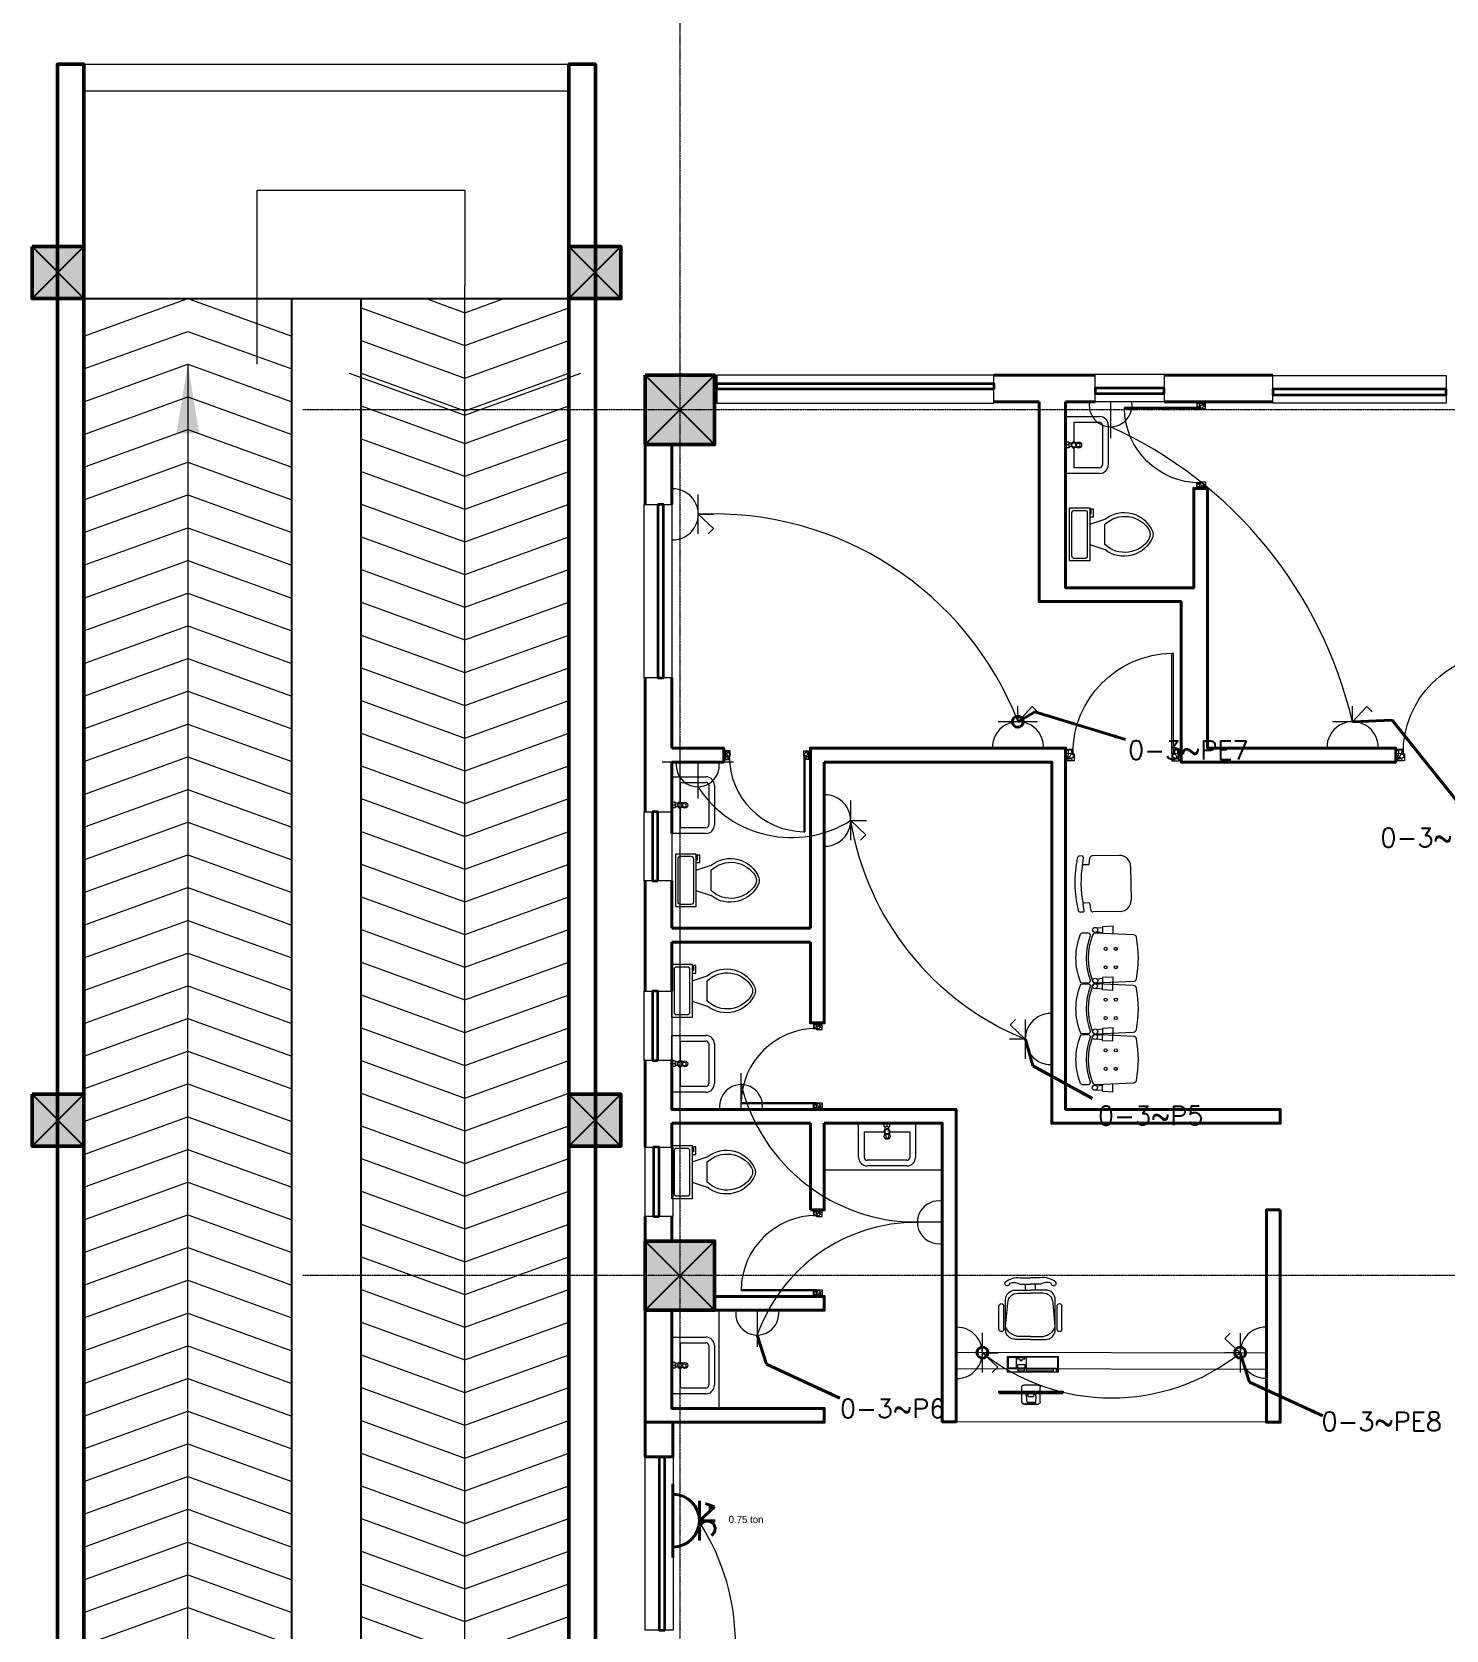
# Model space of a CAD drawing. Header units: millimetres. Extents: x 2399484 to 3337895, y 3598750 to 3969149.
# Drawn here: x 2434415 to 2446661, y 3833148 to 3846992 of the extents above; entities that cross this region are included whole.
import ezdxf

# ---------------------------------------------------------------- set-up
doc = ezdxf.new("R2010")
doc.units = ezdxf.units.MM
doc.header["$MEASUREMENT"] = 0
doc.linetypes.add('CENTER', pattern=[2, 1.25, -0.25, 0.25, -0.25])
for name, color, linetype, lineweight in [('0newfurnture', 30, 'Continuous', 15), ('5 A power', 220, 'Continuous', 9), ('centreline', 52, 'CENTER', 5), ('Column-0.5', 14, 'Continuous', 50), ('Dimension- 0.15', 114, 'Continuous', 15), ('door', 41, 'Continuous', 5), ('Door Opening-0.09', 253, 'Continuous', 9), ('Furniture Hospital-0.09', 44, 'Continuous', 9), ('Hatch', 9, 'Continuous', 9), ('hatch-1', 53, 'Continuous', 15), ('Power Sockets City supply', 141, 'Continuous', 13), ('Sill Level', 140, 'Continuous', 20), ('stairs', 6, 'Continuous', 25), ('WALL 0.2', 7, 'Continuous', 20), ('wall 0.4', 7, 'Continuous', 40), ('Wall-0.5', 7, 'Continuous', 50), ('Windows Plan', 152, 'Continuous', 35)]:
    doc.layers.add(name, color=color, linetype=linetype, lineweight=lineweight)
doc.layers.add('power socket Generator', color=210, linetype='CENTER')
doc.layers.add('Wires', color=1, linetype='Continuous')
doc.styles.add('arial.', font='arial.ttf')
doc.styles.add('romans', font='romans.shx')
doc.styles.get("Standard").update_dxf_attribs({"font": 'arial.ttf'})
doc.dimstyles.get("Standard").update_dxf_attribs({"dimtxt": 500, "dimasz": 100, "dimexe": 100, "dimexo": 200, "dimgap": 0.09, "dimtad": 0, "dimtoh": 1, "dimdec": 0, "dimzin": 0, "dimdsep": 46, "dimtxsty": 'Standard', "dimblk": 'DOT', "dimcen": 0, "dimclrd": 256, "dimclre": 256, "dimclrt": 256, "dimadec": 0, "dimazin": 0, "dimtfac": 1, "dimtdec": 0, "dimtofl": 0, "dimtmove": 0, "dimatfit": 3, "dimfxl": 1, "dimtolj": 1, "dimtzin": 0, "dimlwd": -1, "dimlwe": -1, "dimarcsym": 1})

# ---------------------------------------------------------------- blocks, each defined once
blk = doc.blocks.new("door 3'3")
at = {"layer": 'door'}
for p, q in [((82769.36, -31237.4), (82769.36, -31203.37)), ((82769.84, -31203.37), (82769.36, -31203.37)), ((82769.84, -31237.4), (82769.84, -31203.37))]:
    blk.add_line(p, q, dxfattribs=at)
at = {"layer": 'door', "ltscale": 80}
for points in [[(82769.84, -31239.84), (82767.36, -31239.84), (82767.36, -31239.37), (82766.88, -31239.37), (82766.88, -31236.38), (82767.36, -31236.38), (82767.36, -31235.91), (82769.36, -31235.91), (82769.36, -31237.4), (82769.84, -31237.4)], [(82802.93, -31239.84), (82805.41, -31239.84), (82805.41, -31239.37), (82805.88, -31239.37), (82805.88, -31236.38), (82805.41, -31236.38), (82805.41, -31235.91), (82803.4, -31235.91), (82803.4, -31237.4), (82802.93, -31237.4)]]:
    blk.add_lwpolyline(points, close=True, dxfattribs=at)
blk.add_arc((82769.36, -31237.4), 34.04, 0, 89.2047, dxfattribs=at)
at = {"layer": 'Hatch'}
for centre, radius, start, end in [((82767.7, -31239.85), 2.68, 36.7582, 107.5329), ((82768.07, -31239.12), 3.04, 64.8198, 103.5348), ((82757.2, -31236.2), 10.64, 342.6842, 1.6014), ((82764.36, -31235.92), 4.57, 311.0325, 0.2101), ((82805.07, -31239.85), 2.68, 72.4671, 143.2418), ((82804.7, -31239.12), 3.04, 76.4652, 115.1802), ((82808.41, -31235.92), 4.57, 179.7899, 228.9675), ((82815.57, -31236.2), 10.64, 178.3986, 197.3158), ((82767.27, -31240.34), 1.96, 14.7681, 101.3525), ((82767.3, -31236.13), 3.25, 271.0473, 321.5319), ((82805.47, -31236.13), 3.25, 218.4681, 268.9527), ((82805.49, -31240.34), 1.96, 78.6475, 165.2319)]:
    blk.add_arc(centre, radius, start, end, dxfattribs=at)
blk = doc.blocks.new('Toilet - top')
at = {"layer": 'Furniture Hospital-0.09'}
for p, q in [((9.5, -6), (9.5, -2)), ((-10, -8.5), (-8, -8.5)), ((-10, -9.5), (-10, -8.5)), ((-7, -9.5), (-10, -9.5)), ((-8, -8.5), (-8, -8)), ((-7, -8), (-7, -9.5)), ((-4, -8), (-6, -14)), ((4, -8), (6, -14)), ((4, -14), (-4, -14))]:
    blk.add_line(p, q, dxfattribs=at)
blk.add_lwpolyline([(10.5, -8), (10.5, 0), (-10.5, 0), (-10.5, -8)], close=True, dxfattribs=at)
for points in [[(-9.5, -2), (-9.5, -6)], [(8.5, -1), (-8.5, -1)], [(-8.5, -7), (8.5, -7)]]:
    blk.add_lwpolyline(points, dxfattribs=at)
for centre, radius, start, end in [((-8.62, -1.88), 0.884, 81.8699, 188.1301), ((-8.62, -6.12), 0.884, 171.8699, 278.1301), ((8.62, -1.88), 0.884, 351.8699, 98.1301), ((8.62, -6.12), 0.884, 261.8699, 8.1301), ((3.52, -21.58), 12.17, 141.46911, 247.97143), ((4.2, -21.82), 11.33, 136.36773, 238.94682), ((-3.52, -21.58), 12.17, 292.02843, 38.53071), ((-4.2, -21.82), 11.33, 301.05301, 43.63209), ((0, -27.88), 4, 245.73182, 294.26817), ((0, -29), 4, 254.86053, 285.13947)]:
    blk.add_arc(centre, radius, start, end, dxfattribs=at)
blk = doc.blocks.new('TAP')
at = {"layer": 'Furniture Hospital-0.09', "linetype": 'Continuous'}
for p, q in [((0, 38), (0, -38)), ((5, 38), (0, 38)), ((5, 38), (5, -38)), ((30, 25), (5, 25)), ((30, 0), (5, 0)), ((30, 25), (30, -25)), ((56, 16), (30, 16)), ((51, 7), (48, 8)), ((59, 19), (57, 22)), ((73, 24), (73, 27)), ((88, 20), (89, 22)), ((97, 15), (125, 12)), ((97, 8), (100, 9)), ((5, -38), (0, -38)), ((30, -25), (5, -25)), ((56, -16), (30, -16)), ((51, -8), (48, -9)), ((60, -20), (58, -22)), ((74, -24), (74, -27)), ((88, -19), (90, -22)), ((97, -7), (100, -8)), ((97, -15), (125, -12))]:
    blk.add_line(p, q, dxfattribs=at)
for radius in [21.2, 19.7]:
    blk.add_circle((74, 0), radius, dxfattribs=at)
for centre, radius, start, end in [((74, 0), 27.2, 163.0512, 199.0512), ((74, 0), 24.2, 127.0512, 163.0512), ((74, 0), 27.2, 91.0512, 127.0512), ((74, 0), 24.2, 55.0512, 91.0512), ((74, 0), 27.2, 19.0512, 55.0512), ((74, 0), 24.2, 343.0512, 19.0512), ((95, 0), 32.6, 337.45, 22.55), ((74, 0), 24.2, 199.0512, 235.0512), ((74, 0), 27.2, 235.0512, 271.0512), ((74, 0), 24.2, 271.0512, 307.0512), ((74, 0), 27.2, 307.0512, 343.0512)]:
    blk.add_arc(centre, radius, start, end, dxfattribs=at)
blk = doc.blocks.new('A$C2C054FB4')
at = {"layer": 'Furniture Hospital-0.09'}
for p, q in [((-375, -169), (-375, 181)), ((-325, -169), (-325, 181)), ((-300, 256), (0, 256)), ((-300, 206), (-75, 206)), ((-75, 206), (-75, 30)), ((0, 256), (0, -244)), ((-75, -18), (-75, -194)), ((-75, -194), (-300, -194)), ((0, -244), (-300, -244))]:
    blk.add_line(p, q, dxfattribs=at)
at = {"layer": 'Furniture Hospital-0.09', "ltscale": 30}
blk.add_circle((-115, 6), 26, dxfattribs=at)
at = {"layer": 'Furniture Hospital-0.09'}
for centre, radius, start, end in [((-300, 181), 75, 90, 180), ((-300, 181), 25, 90, 180), ((-300, -169), 75, 180, 270), ((-300, -169), 25, 180, 270)]:
    blk.add_arc(centre, radius, start, end, dxfattribs=at)
at = {"layer": 'Furniture Hospital-0.09', "rotation": 180}
blk.add_blockref('TAP', (0, 6), dxfattribs=at)
blk = doc.blocks.new('_Dot')
at = {"color": 0, "linetype": 'ByBlock', "lineweight": -2}
blk.add_line((-0.5, 0), (-1, 0), dxfattribs=at)
at = {"color": 0, "linetype": 'ByBlock', "lineweight": -3, "const_width": 0.5}
blk.add_lwpolyline([(-0.25, 0, 1), (0.25, 0, 1)], format="xyb", close=True, dxfattribs=at)
blk = doc.blocks.new('2ft column')
at = {"layer": 'Hatch', "ltscale": 5}
h = blk.add_hatch(color=256, dxfattribs=at)
h.dxf.hatch_style = 1
h.paths.add_polyline_path([(2207385, 4176559), (2207985, 4176559), (2207985, 4175959), (2207385, 4175959)])
at = {"layer": 'Column-0.5', "ltscale": 5}
blk.add_lwpolyline([(2207385, 4176559), (2207985, 4176559), (2207985, 4175959), (2207385, 4175959)], close=True, dxfattribs=at)
at = {"layer": 'Defpoints', "ltscale": 5}
for points in [[(2207985, 4176559), (2207385, 4175959)], [(2207985, 4175959), (2207385, 4176559)]]:
    blk.add_lwpolyline(points, dxfattribs=at)
blk = doc.blocks.new('main grid')
at = {"layer": 'centreline', "ltscale": 5}
for p, q in [((2518911, 4018930), (2518911, 3987284)), ((2559988, 4011172), (2515645, 4011172)), ((2559988, 4003672), (2515645, 4003672))]:
    blk.add_line(p, q, dxfattribs=at)
at = {"layer": 'Hatch'}
for p in [(311226, -165087), (311226, -172587)]:
    blk.add_blockref('2ft column', p, dxfattribs=at)
blk = doc.blocks.new('BANCAS')
at = {"layer": 'Furniture Hospital-0.09'}
for p, q in [((-0.236, -0.247), (-0.314, -0.247)), ((-0.309, -0.347), (-0.314, -0.247)), ((0.314, -0.25), (0.236, -0.25)), ((0.309, -0.35), (0.314, -0.25)), ((-0.241, -0.347), (-0.309, -0.347)), ((-0.294, -0.405), (-0.3, -0.347)), ((-0.256, -0.405), (-0.25, -0.347)), ((0.309, -0.35), (0.241, -0.35)), ((0.256, -0.409), (0.25, -0.35)), ((0.294, -0.409), (0.3, -0.35))]:
    blk.add_line(p, q, dxfattribs=at)
blk.add_lwpolyline([(0.227, -0.048, 0.346546), (0.203, -0.019, 0.095695), (-0.203, -0.019, 0.346546), (-0.227, -0.048), (-0.244, -0.417, 0.318973), (-0.225, -0.447, 0.193005), (0.225, -0.447, 0.318973), (0.244, -0.417)], format="xyb", close=True, dxfattribs=at)
blk.add_lwpolyline([(-0.245, -0.522), (-0.245, -0.489, -0.522832), (-0.218, -0.471, 0.18), (0.218, -0.471, -0.522832), (0.245, -0.489), (0.245, -0.547, -0.306573), (0.232, -0.565, -0.192782), (-0.232, -0.565, -0.306573), (-0.245, -0.547), (-0.245, -0.504)], format="xyb", dxfattribs=at)
for centre, radius in [((-0.09, -0.22), 0.015), ((-0.09, -0.32), 0.015), ((0.09, -0.22), 0.015), ((0.09, -0.32), 0.015), ((-0.275, -0.422), 0.025), ((0.275, -0.425), 0.025)]:
    blk.add_circle(centre, radius, dxfattribs=at)
blk = doc.blocks.new('A$C72AE6952')
at = {"ltscale": 20, "xscale": 800, "yscale": 800, "zscale": 800, "row_count": 1, "column_count": 3, "row_spacing": 0, "column_spacing": 440.0000000000001}
blk.add_blockref('BANCAS', (-440, 0), dxfattribs=at)
blk = doc.blocks.new('BCHAIR')
at = {"layer": 'Furniture Hospital-0.09'}
for p, q in [((-0.15, 0), (0.15, 0)), ((-0.25, -0.1), (-0.25, -0.342)), ((0.25, -0.1), (0.25, -0.342)), ((-0.239, -0.421), (-0.181, -0.429)), ((-0.179, -0.369), (-0.232, -0.362)), ((-0.17, -0.379), (-0.17, -0.419)), ((0.17, -0.379), (0.17, -0.419)), ((0.179, -0.369), (0.232, -0.362)), ((0.239, -0.421), (0.181, -0.429)), ((-0.25, -0.431), (-0.25, -0.454)), ((0.25, -0.431), (0.25, -0.454))]:
    blk.add_line(p, q, dxfattribs=at)
for centre, radius, start, end in [((-0.15, -0.1), 0.1, 90, 180), ((0.15, -0.1), 0.1, 360, 90), ((-0.23, -0.342), 0.02, 180, 262.875), ((-0.24, -0.431), 0.01, 82.875, 180), ((-0.18, -0.419), 0.01, 262.875, 0), ((-0.18, -0.379), 0.01, 0, 82.875), ((0.18, -0.379), 0.01, 97.125, 180), ((0.18, -0.419), 0.01, 180, 277.125), ((0.23, -0.342), 0.02, 277.125, 360), ((0.24, -0.431), 0.01, 0, 97.125), ((-0.23, -0.454), 0.02, 180, 257.4986), ((0, 0.583), 1.083, 257.4986, 282.5014), ((0, 0.594), 1.039, 259.9886, 280.0345), ((0.23, -0.454), 0.02, 282.5014, 0)]:
    blk.add_arc(centre, radius, start, end, dxfattribs=at)
blk = doc.blocks.new('desk')
at = {"layer": 'Furniture Hospital-0.09', "lineweight": 0}
for p, q in [((82779.05, -33204.54), (82778.82, -33204.74)), ((82778.82, -33226.13), (82778.82, -33204.74)), ((82778.08, -33213.81), (82775.81, -33213.97)), ((82775.81, -33214.25), (82775.92, -33214.25)), ((82775.81, -33214.27), (82775.9, -33214.27)), ((82775.92, -33212.3), (82778.82, -33212.3)), ((82777.66, -33214.44), (82778.55, -33214.44)), ((82777.66, -33214.46), (82777.66, -33214.44)), ((82777.66, -33214.46), (82778.82, -33214.46)), ((82777.78, -33216.4), (82777.78, -33214.46)), ((82779.63, -33212.3), (82781.02, -33212.3)), ((82775.81, -33216.59), (82775.9, -33216.59)), ((82775.81, -33216.61), (82775.92, -33216.61)), ((82778.08, -33217.05), (82775.81, -33216.89)), ((82775.92, -33218.56), (82778.82, -33218.56)), ((82777.66, -33216.4), (82778.82, -33216.4)), ((82777.66, -33216.43), (82777.66, -33216.4)), ((82777.66, -33216.43), (82778.55, -33216.43)), ((82779.63, -33218.56), (82781.02, -33218.56)), ((82778.82, -33226.13), (82779.05, -33226.32))]:
    blk.add_line(p, q, dxfattribs=at)
at = {"layer": 'Furniture Hospital-0.09', "lineweight": 0, "ltscale": 100}
for p, q in [((82786.19, -33223.54), (82786.19, -33206.09)), ((82786.19, -33206.09), (82791.32, -33206.09)), ((82786.51, -33207.8), (82787.14, -33207.8)), ((82786.51, -33217.09), (82786.51, -33207.8)), ((82786.57, -33206.96), (82786.57, -33206.39)), ((82786.57, -33206.39), (82787.14, -33206.39)), ((82787.14, -33206.96), (82786.57, -33206.96)), ((82787.14, -33206.39), (82787.14, -33206.96)), ((82787.14, -33207.8), (82787.14, -33217.09)), ((82787.44, -33217.12), (82787.44, -33206.33)), ((82787.44, -33206.33), (82791.11, -33206.33)), ((82791.11, -33206.33), (82791.11, -33217.12)), ((82791.32, -33206.09), (82791.32, -33223.54)), ((82787.14, -33217.09), (82786.51, -33217.09)), ((82786.54, -33219.95), (82786.54, -33217.6)), ((82786.54, -33217.6), (82787.14, -33217.6)), ((82787.14, -33219.95), (82786.54, -33219.95)), ((82787.14, -33217.6), (82787.14, -33219.95)), ((82791.11, -33217.12), (82787.44, -33217.12)), ((82787.5, -33220.04), (82787.5, -33217.45)), ((82787.5, -33217.45), (82788.59, -33217.45)), ((82788.59, -33217.45), (82788.59, -33220.04)), ((82790.03, -33219.2), (82790.03, -33218.45)), ((82790.03, -33218.45), (82790.54, -33218.45)), ((82790.54, -33219.2), (82790.03, -33219.2)), ((82790.54, -33217.57), (82790.99, -33217.57)), ((82790.54, -33218.45), (82790.54, -33217.57)), ((82790.54, -33220.07), (82790.54, -33219.2)), ((82790.99, -33217.57), (82790.99, -33220.07)), ((82791.32, -33223.54), (82786.19, -33223.54)), ((82788.59, -33220.04), (82787.5, -33220.04)), ((82787.5, -33223.2), (82787.5, -33220.34)), ((82787.5, -33220.34), (82791.08, -33220.34)), ((82791.08, -33223.2), (82787.5, -33223.2)), ((82790.99, -33220.07), (82790.54, -33220.07)), ((82791.08, -33220.34), (82791.08, -33223.2))]:
    blk.add_line(p, q, dxfattribs=at)
at = {"layer": 'Furniture Hospital-0.09', "ltscale": 6}
for p, q in [((82800.5, -33204.96), (82808.49, -33204.96)), ((82800.5, -33206.58), (82808.49, -33206.58)), ((82813.91, -33213.95), (82815.89, -33213.95)), ((82813.91, -33217.32), (82815.89, -33217.32)), ((82800.5, -33224.69), (82808.49, -33224.69)), ((82800.5, -33226.31), (82808.49, -33226.31))]:
    blk.add_line(p, q, dxfattribs=at)
at = {"layer": 'Furniture Hospital-0.09', "lineweight": 0}
for points in [[(82779.63, -33226.32), (82779.63, -33204.54), (82779.05, -33204.54), (82779.05, -33226.32), (82779.63, -33226.32)], [(82775.23, -33217.86), (82775.23, -33213)], [(82775.81, -33216.89), (82775.81, -33213.97)], [(82775.9, -33216.59), (82775.9, -33214.27)], [(82775.92, -33216.61), (82775.92, -33214.25)], [(82781.72, -33217.86), (82781.72, -33213)]]:
    blk.add_lwpolyline(points, dxfattribs=at)
at = {"layer": 'Furniture Hospital-0.09', "ltscale": 6}
for points in [[(82797.14, -33215.63), (82797.14, -33210.58, -0.414214), (82800.51, -33207.21), (82810.61, -33207.21, -0.418376), (82813.91, -33210.58), (82813.91, -33215.63)], [(82798.2, -33215.63), (82798.2, -33211.34, -0.28028), (82801.57, -33207.21), (82809.51, -33207.97, -0.418376), (82812.81, -33211.34), (82812.81, -33215.63)], [(82816.29, -33208.59, -0.214578), (82815.89, -33212.17), (82815.89, -33215.63)], [(82816.6, -33207.07, -0.207066), (82818.07, -33212.19), (82818.07, -33215.63)], [(82797.14, -33215.63), (82797.14, -33220.69, 0.414214), (82800.51, -33224.06), (82810.61, -33224.06, 0.418376), (82813.91, -33220.69), (82813.91, -33215.63)], [(82798.2, -33215.63), (82798.2, -33219.93, 0.28028), (82801.57, -33224.06), (82809.51, -33223.3, 0.418376), (82812.81, -33219.93), (82812.81, -33215.63)], [(82816.29, -33222.68, 0.214578), (82815.89, -33219.1), (82815.89, -33215.63)], [(82816.6, -33224.2, 0.207066), (82818.07, -33219.08), (82818.07, -33215.63)]]:
    blk.add_lwpolyline(points, format="xyb", dxfattribs=at)
at = {"layer": 'Furniture Hospital-0.09', "lineweight": 0}
for points in [[(82778.08, -33213.81, -0.263666), (82778.48, -33213.95), (82778.55, -33214.07), (82778.55, -33214.44)], [(82778.08, -33217.05, 0.263666), (82778.48, -33216.91), (82778.55, -33216.79), (82778.55, -33216.43)]]:
    blk.add_lwpolyline(points, format="xyb", dxfattribs=at)
for centre, radius in [((82775.38, -33213.84), 0.0699), ((82775.38, -33214.41), 0.0699), ((82779.34, -33213.98), 0.0463), ((82775.38, -33214.99), 0.0699), ((82775.38, -33215.57), 0.0699), ((82775.38, -33216.15), 0.0699), ((82775.38, -33216.73), 0.0699), ((82775.38, -33217.31), 0.0699), ((82775.38, -33217.89), 0.0699), ((82779.34, -33216.88), 0.0463)]:
    blk.add_circle(centre, radius, dxfattribs=at)
at = {"layer": 'Furniture Hospital-0.09', "ltscale": 6}
for centre, radius, start, end in [((82800.65, -33205.77), 0.824, 100.5781, 259.642), ((82808.49, -33205.77), 0.812, 270, 90), ((82816.19, -33207.78), 0.823, 59.8228, 277.5348), ((82800.65, -33225.5), 0.824, 100.358, 259.4219), ((82808.49, -33225.5), 0.812, 270, 90), ((82816.19, -33223.49), 0.823, 82.4652, 300.1772)]:
    blk.add_arc(centre, radius, start, end, dxfattribs=at)
at = {"layer": 'Furniture Hospital-0.09', "lineweight": 0}
for centre, start, end in [((82775.92, -33213), 90, 180), ((82781.02, -33213), 0, 90), ((82775.92, -33217.86), 180, 270), ((82781.02, -33217.86), 270, 0)]:
    blk.add_arc(centre, 0.695, start, end, dxfattribs=at)
blk = doc.blocks.new('v2')
at = {"layer": 'Sill Level'}
blk.add_lwpolyline([(2448277, 3818910), (2448877, 3818910), (2448877, 3818670), (2448277, 3818670)], close=True, dxfattribs=at)
at = {"layer": 'Windows Plan'}
blk.add_lwpolyline([(2448877, 3818790), (2448277, 3818790), (2448277, 3818743), (2448877, 3818743)], close=True, dxfattribs=at)
blk = doc.blocks.new('w1')
at = {"layer": 'Sill Level'}
blk.add_lwpolyline([(2460641, 3827503), (2460641, 3825103), (2460401, 3825103), (2460401, 3827503)], close=True, dxfattribs=at)
at = {"layer": 'Windows Plan'}
blk.add_lwpolyline([(2460521, 3825103), (2460521, 3827503), (2460473, 3827503), (2460473, 3825103)], close=True, dxfattribs=at)
blk = doc.blocks.new('w2')
at = {"layer": 'Sill Level'}
blk.add_lwpolyline([(2444138, 3818930), (2445638, 3818930), (2445638, 3818690), (2444138, 3818690)], close=True, dxfattribs=at)
at = {"layer": 'Windows Plan'}
blk.add_lwpolyline([(2445638, 3818810), (2444138, 3818810), (2444138, 3818762), (2445638, 3818762)], close=True, dxfattribs=at)
blk = doc.blocks.new('15A N soc')
at = {"layer": 'Power Sockets City supply', "color": 244, "lineweight": 13, "true_color": 0x991b1e}
for p, q in [((52222.5612, 99516.2064), (52222.5611, 99516.2603)), ((52222.5612, 99516.2064), (52222.6099, 99516.2585)), ((52222.6099, 99516.2585), (52222.6282, 99516.2401)), ((52222.6282, 99516.2064), (52222.4926, 99516.2064)), ((52222.4338, 99516.1156), (52222.6863, 99516.1156))]:
    blk.add_line(p, q, dxfattribs=at)
blk.add_arc((52222.5612, 99516.1182), 0.0881, 358.32, 181.68, dxfattribs=at)
blk = doc.blocks.new('5A soc')
at = {"layer": '5 A power', "lineweight": 18}
for p, q in [((895571.9, -137969.1), (895571.9, -137872.1)), ((895476.6, -137969.1), (895667.1, -137969.1))]:
    blk.add_line(p, q, dxfattribs=at)
blk.add_arc((895571.9, -137960.1), 57.1, 350.9122, 189.0878, dxfattribs=at)
blk = doc.blocks.new('AC Power Socket')
at = {"layer": 'wall 0.4', "color": 114, "ltscale": 5, "true_color": 0x139b48}
for p, q in [((2405368, 3836252), (2405340, 3836174)), ((2405491, 3836120), (2405368, 3836252)), ((2405491, 3836256), (2405491, 3836120)), ((2405318, 3836120), (2405660, 3836120)), ((2405354, 3836213), (2405405, 3836212)), ((2405170, 3835891), (2405807, 3835891))]:
    blk.add_line(p, q, dxfattribs=at)
for centre, radius, start, end in [((2405559, 3836188), 67.6, 32.4797, 294.3307), ((2405488, 3835891), 229, 0, 180)]:
    blk.add_arc(centre, radius, start, end, dxfattribs=at)
blk = doc.blocks.new('RAMP23')
at = {"layer": 'Dimension- 0.15', "ltscale": 5}
blk.add_lwpolyline([(2418984, 4012016), (2418984, 4013523), (2420784, 4013523), (2420784, 4012700)], dxfattribs=at)
at = {"layer": 'hatch-1', "color": 4, "lineweight": 0, "ltscale": 5}
for points in [[(2417484, 4012256), (2418384, 4012583), (2419284, 4012256)], [(2419884, 4012503), (2420784, 4012177), (2421684, 4012503)], [(2420447, 4012583), (2420784, 4012460), (2421122, 4012583)], [(2417484, 4011973), (2418384, 4012299), (2419284, 4011973)], [(2419884, 4012220), (2420784, 4011893), (2421684, 4012220)], [(2417484, 4011689), (2418384, 4012016), (2419284, 4011689)], [(2419782, 4011938), (2420784, 4011574), (2421787, 4011938)], [(2419884, 4011936), (2420784, 4011610), (2421684, 4011936)], [(2417484, 4011406), (2418384, 4011732), (2419284, 4011406)], [(2419884, 4011653), (2420784, 4011326), (2421684, 4011653)], [(2417484, 4011122), (2418384, 4011449), (2419284, 4011122)], [(2419884, 4011369), (2420784, 4011043), (2421684, 4011369)], [(2417484, 4010839), (2418384, 4011165), (2419284, 4010839)], [(2419884, 4011086), (2420784, 4010759), (2421684, 4011086)], [(2417484, 4010555), (2418384, 4010882), (2419284, 4010555)], [(2419884, 4010802), (2420784, 4010476), (2421684, 4010802)], [(2417484, 4010272), (2418384, 4010598), (2419284, 4010272)], [(2419884, 4010519), (2420784, 4010192), (2421684, 4010519)], [(2417484, 4009988), (2418384, 4010315), (2419284, 4009988)], [(2419884, 4010235), (2420784, 4009909), (2421684, 4010235)], [(2417484, 4009705), (2418384, 4010031), (2419284, 4009705)], [(2419884, 4009952), (2420784, 4009625), (2421684, 4009952)], [(2417484, 4009421), (2418384, 4009748), (2419284, 4009421)], [(2419884, 4009668), (2420784, 4009342), (2421684, 4009668)], [(2417484, 4009138), (2418384, 4009464), (2419284, 4009138)], [(2419884, 4009385), (2420784, 4009058), (2421684, 4009385)], [(2417484, 4008854), (2418384, 4009181), (2419284, 4008854)], [(2419884, 4009101), (2420784, 4008775), (2421684, 4009101)], [(2417484, 4008571), (2418384, 4008897), (2419284, 4008571)], [(2419884, 4008818), (2420784, 4008491), (2421684, 4008818)], [(2417484, 4008287), (2418384, 4008614), (2419284, 4008287)], [(2419884, 4008534), (2420784, 4008208), (2421684, 4008534)], [(2417484, 4008004), (2418384, 4008330), (2419284, 4008004)], [(2419884, 4008251), (2420784, 4007924), (2421684, 4008251)], [(2417484, 4007721), (2418384, 4008047), (2419284, 4007721)], [(2419884, 4007967), (2420784, 4007641), (2421684, 4007967)], [(2417484, 4007437), (2418384, 4007763), (2419284, 4007437)], [(2419884, 4007684), (2420784, 4007357), (2421684, 4007684)], [(2417484, 4007154), (2418384, 4007480), (2419284, 4007154)], [(2419884, 4007400), (2420784, 4007074), (2421684, 4007400)], [(2417484, 4006870), (2418384, 4007196), (2419284, 4006870)], [(2419884, 4007117), (2420784, 4006791), (2421684, 4007117)], [(2417484, 4006587), (2418384, 4006913), (2419284, 4006587)], [(2419884, 4006833), (2420784, 4006507), (2421684, 4006833)], [(2417484, 4006303), (2418384, 4006629), (2419284, 4006303)], [(2419884, 4006550), (2420784, 4006224), (2421684, 4006550)], [(2417484, 4006020), (2418384, 4006346), (2419284, 4006020)], [(2419884, 4006266), (2420784, 4005940), (2421684, 4006266)], [(2417484, 4005736), (2418384, 4006062), (2419284, 4005736)], [(2419884, 4005983), (2420784, 4005657), (2421684, 4005983)], [(2417484, 4005453), (2418384, 4005779), (2419284, 4005453)], [(2419884, 4005699), (2420784, 4005373), (2421684, 4005699)], [(2417484, 4005169), (2418384, 4005495), (2419284, 4005169)], [(2419884, 4005416), (2420784, 4005090), (2421684, 4005416)], [(2417484, 4004886), (2418384, 4005212), (2419284, 4004886)], [(2419884, 4005132), (2420784, 4004806), (2421684, 4005132)], [(2417484, 4004602), (2418384, 4004928), (2419284, 4004602)], [(2419884, 4004849), (2420784, 4004523), (2421684, 4004849)], [(2417484, 4004319), (2418384, 4004645), (2419284, 4004319)], [(2419884, 4004565), (2420784, 4004239), (2421684, 4004565)], [(2417484, 4004035), (2418384, 4004361), (2419284, 4004035)], [(2419884, 4004282), (2420784, 4003956), (2421684, 4004282)], [(2417484, 4003752), (2418384, 4004078), (2419284, 4003752)], [(2417484, 4003752), (2418384, 4004078), (2419284, 4003752)], [(2419884, 4003998), (2420784, 4003672), (2421684, 4003998)], [(2417484, 4003468), (2418384, 4003794), (2419284, 4003468)], [(2419884, 4003715), (2420784, 4003389), (2421684, 4003715)], [(2417484, 4003185), (2418384, 4003511), (2419284, 4003185)], [(2419884, 4003431), (2420784, 4003105), (2421684, 4003431)], [(2417484, 4002901), (2418384, 4003228), (2419284, 4002901)], [(2419884, 4003148), (2420784, 4002822), (2421684, 4003148)], [(2417484, 4002618), (2418384, 4002944), (2419284, 4002618)], [(2419884, 4002864), (2420784, 4002538), (2421684, 4002864)], [(2417484, 4002334), (2418384, 4002661), (2419284, 4002334)], [(2419884, 4002581), (2420784, 4002255), (2421684, 4002581)], [(2417484, 4002051), (2418384, 4002377), (2419284, 4002051)], [(2419884, 4002298), (2420784, 4001971), (2421684, 4002298)], [(2417484, 4001767), (2418384, 4002094), (2419284, 4001767)], [(2419884, 4002014), (2420784, 4001688), (2421684, 4002014)], [(2417484, 4001484), (2418384, 4001810), (2419284, 4001484)], [(2419884, 4001731), (2420784, 4001404), (2421684, 4001731)], [(2417484, 4001200), (2418384, 4001527), (2419284, 4001200)], [(2419884, 4001447), (2420784, 4001121), (2421684, 4001447)], [(2417484, 4000917), (2418384, 4001243), (2419284, 4000917)], [(2419884, 4001164), (2420784, 4000837), (2421684, 4001164)]]:
    blk.add_lwpolyline(points, dxfattribs=at)
at = {"layer": 'stairs', "ltscale": 5}
for points in [[(2417484, 4012583), (2421684, 4012583)], [(2419284, 3996313), (2419284, 4012583)], [(2419884, 3996313), (2419884, 4012583)]]:
    blk.add_lwpolyline(points, dxfattribs=at)
at = {"layer": 'WALL 0.2', "ltscale": 5}
for points in [[(2417484, 4014613), (2421684, 4014613)], [(2417484, 4014383), (2421684, 4014383)]]:
    blk.add_lwpolyline(points, dxfattribs=at)
at = {"layer": 'Wall-0.5', "ltscale": 5}
for points in [[(2417254, 3996768), (2417484, 3996768), (2417484, 4014613), (2417254, 4014613)], [(2421684, 3996768), (2421914, 3996768), (2421914, 4014613), (2421684, 4014613)]]:
    blk.add_lwpolyline(points, close=True, dxfattribs=at)
at = {"layer": 'Hatch', "xscale": 0.75, "yscale": 0.75, "zscale": 0.75}
for p in [(761496, 880614), (766146, 880614), (761496, 873271), (766146, 873271)]:
    blk.add_blockref('2ft column', p, dxfattribs=at)
at = {"layer": 'Dimension- 0.15', "ltscale": 5}
for points, override in [([(2420784, 3996301), (2420784, 4012700)], {"dimasz": 600, "dimfxl": 500, "dimfxlon": 1}), ([(2418384, 4012016), (2418380, 3996313)], {"dimasz": 600, "dimgap": 0.09, "dimtad": 0, "dimfxl": 500, "dimfxlon": 1})]:
    blk.add_leader(points, dimstyle='Standard', override=override, dxfattribs=at)

msp = doc.modelspace()

# ---------------------------------------------------------------- linework, layer by layer
at = {"layer": 'centreline', "ltscale": 5}
for p, q in [((2440025.9, 3851476), (2440025.9, 3843417.8)), ((2440025.9, 3840787.8), (2440025.9, 3840048.3)), ((2440025.9, 3839872.7), (2440025.9, 3838454.8)), ((2440025.9, 3838080), (2440025.9, 3837323.5)), ((2440025.9, 3836906.7), (2440025.9, 3836884.8))]:
    msp.add_line(p, q, dxfattribs=at)
at = {"layer": 'Furniture Hospital-0.09'}
for p, q in [((2445106.8, 3835547.8), (2442417.6, 3835551.9)), ((2442417.6, 3835412.3), (2445105.9, 3835407.8)), ((2445105.9, 3834947.8), (2442417.6, 3834951.9))]:
    msp.add_line(p, q, dxfattribs=at)
for points in [[(2442297.6, 3837537.8), (2442297.6, 3837131), (2441275.9, 3837131), (2441275.9, 3837537.8)], [(2439955.9, 3835917.8), (2440362.7, 3835917.8), (2440362.7, 3835067.8), (2439955.9, 3835067.8)]]:
    msp.add_lwpolyline(points, close=True, dxfattribs=at)
at = {"layer": 'wall 0.4', "ltscale": 5}
for points in [[(2442745.9, 3844017.8), (2443620.9, 3844017.8)], [(2444220.9, 3844017.8), (2445160.9, 3844017.8)], [(2442745.9, 3843787.8), (2443135.9, 3843787.8)], [(2443365.9, 3843787.8), (2443365.9, 3842177.8), (2444475.9, 3842177.8), (2444475.9, 3843037.8), (2444595.9, 3843037.8), (2444595.9, 3840787.8), (2446225.9, 3840787.8), (2446225.9, 3840667.8), (2444365.9, 3840667.8), (2444365.9, 3842057.8), (2443135.9, 3842057.8), (2443135.9, 3843787.8)], [(2443365.9, 3843787.8), (2443620.9, 3843787.8)], [(2444220.9, 3843787.8), (2445160.9, 3843787.8)], [(2439725.9, 3843417.8), (2439725.9, 3842897.6)], [(2439955.9, 3843417.8), (2439955.9, 3842897.6)], [(2439725.9, 3841397.6), (2439725.9, 3840237.5)], [(2439955.9, 3841397.6), (2439955.9, 3840787.8)], [(2439955.9, 3840787.8), (2440405.9, 3840787.8), (2440405.9, 3840667.8), (2439955.9, 3840667.8)], [(2439955.9, 3840667.8), (2439955.9, 3840048.3)], [(2441155.9, 3839227.8), (2441155.9, 3840787.8), (2443365.9, 3840787.8), (2443365.9, 3837657.8), (2445225.9, 3837657.8), (2445225.9, 3837537.8), (2443245.9, 3837537.8), (2443245.9, 3840667.8), (2441275.9, 3840667.8)], [(2441275.9, 3840667.8), (2441275.9, 3838407.8), (2441155.9, 3838407.8), (2441155.9, 3839107.8)], [(2439725.9, 3839637.5), (2439725.9, 3838682.8)], [(2439955.9, 3839637.5), (2439955.9, 3839227.8)], [(2441155.9, 3839227.8), (2439955.9, 3839227.8)], [(2439955.9, 3839107.8), (2439955.9, 3838682.8)], [(2441155.9, 3839107.8), (2439955.9, 3839107.8)], [(2439725.9, 3838082.8), (2439725.9, 3837331.5)], [(2439955.9, 3838090.3), (2439955.9, 3837657.8), (2442417.6, 3837657.8), (2442417.6, 3834951.9), (2442297.6, 3834951.9), (2442297.6, 3837537.8), (2441275.9, 3837537.8)], [(2439955.9, 3837537.8), (2439955.9, 3837331.5)], [(2441155.9, 3837537.8), (2439955.9, 3837537.8)], [(2441155.9, 3836787.8), (2441275.9, 3836787.8), (2441275.9, 3837537.8)], [(2441155.9, 3836787.8), (2441155.9, 3837537.8)], [(2439725.9, 3836731.5), (2439725.9, 3834947.8)], [(2439955.9, 3836731.5), (2439955.9, 3836517.8)], [(2440325.9, 3835917.8), (2441275.9, 3835917.8), (2441275.9, 3836037.8), (2440325.9, 3836037.8)], [(2439725.9, 3834947.8), (2441275.9, 3834947.8), (2441275.9, 3835067.8), (2439955.9, 3835067.8), (2439955.9, 3835917.8)], [(2439955.9, 3835917.8), (2439955.9, 3835067.8)]]:
    msp.add_lwpolyline(points, dxfattribs=at)
for points in [[(2445225.9, 3836787.8), (2445225.9, 3834947.8), (2445105.9, 3834947.8), (2445105.9, 3836787.8)], [(2439725.9, 3834947.8), (2439965.9, 3834947.8), (2439965.9, 3834647.8), (2439725.9, 3834647.8)]]:
    msp.add_lwpolyline(points, close=True, dxfattribs=at)
at = {"layer": 'wall 0.4', "color": 3, "ltscale": 5}
for centre in [(2442952.2, 3841016.7), (2442646.5, 3835551), (2444877.9, 3835550.7)]:
    msp.add_circle(centre, 47.6, dxfattribs=at)
at = {"layer": 'Wires', "color": 2, "lineweight": 9}
for centre, radius, start, end in [((2442204.1, 3840166.2), 3743.5, 13.13222, 65.50262), ((2440991.2, 3840980.7), 967.1, 213.08252, 302.07627), ((2443942.4, 3840557.7), 2469.6, 189.23914, 247.99139), ((2442083.3, 3838254.7), 1574.6, 194.03586, 269.97195), ((2442076.9, 3835215.7), 1464.4, 89.77974, 160.57294), ((2438561.7, 3833026.6), 1945.1, 326.21174, 32.90294)]:
    msp.add_arc(centre, radius, start, end, dxfattribs=at)
at = {"layer": 'Wires', "color": 5, "lineweight": 9}
for centre, radius, start, end in [((2440322.4, 3839993.1), 2823.9, 21.2534, 92.79231), ((2443763.7, 3836945), 1786.4, 231.29024, 308.58725)]:
    msp.add_arc(centre, radius, start, end, dxfattribs=at)

# ---------------------------------------------------------------- block references
at = {"layer": '0newfurnture', "ltscale": 5}
msp.add_blockref('main grid', (-78884.9, -167454.1), dxfattribs=at)
at = {"layer": 'Door Opening-0.09', "yscale": 19.23210694816937, "zscale": 19.23210694816937}
for p, xscale, rotation in [((1843769.2, 5435569.4), -19.23210694816937, 90), ((4032937.5, 3239957.6), 19.23210694816937, 180), ((1840449.2, 2245876.2), 19.23210694816937, 90.00000000000001), ((1840449.2, 2244256.2), 19.23210694816937, 90.00000000000001)]:
    msp.add_blockref("door 3'3", p, dxfattribs=dict(at, xscale=xscale, rotation=rotation))
at = {"layer": 'Door Opening-0.09', "xscale": -25.55555555555556, "yscale": 25.55555555555556, "zscale": 25.55555555555556}
for p in [(4559516.3, 4639029), (4562376.3, 4639029)]:
    msp.add_blockref("door 3'3", p, dxfattribs=at)
at = {"layer": 'Furniture Hospital-0.09'}
for name, p, xscale, yscale, zscale, rotation in [('A$C2C054FB4', (2443365.9, 3843420.4), 0.9842520018725999, 0.9842520018725999, 0.9842520018725999, 180), ('Toilet - top', (2443399.5, 3842639.7), -21.93575057202424, 21.93575057202424, 21.93575057202424, 90), ('A$C2C054FB4', (2439955.9, 3840300.4), 0.9842520018725999, 0.9842520018725999, 0.9842520018725999, 180), ('Toilet - top', (2439989.5, 3839642.4), -21.93575057202424, 21.93575057202424, 21.93575057202424, 90), ('A$C72AE6952', (2443996.3, 3838482.2), 1.107692350907673, 1.107692350907673, 1.107692306891935, 270), ('Toilet - top', (2439955.9, 3838685.1), -21.93575057202424, 21.93575057202424, 21.93575057202424, 90), ('A$C2C054FB4', (2439955.9, 3838059.4), 0.9842520018725999, 0.9842520018725999, 0.9842520018725999, 180), ('A$C2C054FB4', (2441826, 3837537.8), 0.9842520018725999, 0.9842520018725999, 0.9842520018725999, 89.99999999999999), ('Toilet - top', (2439955.9, 3837115.1), -21.93575057202424, 21.93575057202424, 21.93575057202424, 90), ('desk', (3291905.6, 1719737.8), -25.55555555555556, 25.55555555555556, 25.55555555555556, 270), ('A$C2C054FB4', (2439955.9, 3835446.3), 0.9842520018725999, 0.9842520018725999, 0.9842520018725999, 180)]:
    msp.add_blockref(name, p, dxfattribs=dict(at, xscale=xscale, yscale=yscale, zscale=zscale, rotation=rotation))
at = {"layer": 'Furniture Hospital-0.09', "color": 8, "linetype": 'Continuous', "xscale": 971.1111111110954, "yscale": 971.1111111110954, "zscale": 971.1111111110954, "rotation": 270.8219194309884}
msp.add_blockref('BCHAIR', (2443931.6, 3839616.9), dxfattribs=at)
at = {"layer": 'power socket Generator', "linetype": 'Continuous', "xscale": 3.253162499517202, "yscale": 3.253162499517202, "zscale": 3.253162499517202}
for p, rotation in [((5357197.2, 3394951.8), 180), ((5353621.7, 3391831.8), 180), ((1993461.6, 923239.3), 90), ((5354136.7, 3387081.8), 180)]:
    msp.add_blockref('5A soc', p, dxfattribs=dict(at, rotation=rotation))
msp.add_blockref('5A soc', (-472885.1, 4286493.8), dxfattribs=at)
at = {"layer": 'Power Sockets City supply', "lineweight": 0, "xscale": 2523.339306174504, "yscale": 2523.339306174504, "zscale": 2523.339306174504}
for p, rotation in [((-248672970.3, 135618055), 270.0000000000001), ((-248671650.3, 135615402.5), 270.0000000000001), ((253556172.1, -127936973.3), 90), ((-248670508.6, 135610790.3), 270.0000000000001), ((253558033, -127939690.6), 90)]:
    msp.add_blockref('15A N soc', p, dxfattribs=dict(at, rotation=rotation))
for p in [(-129332287.1, -247272138.4), (-129329389.6, -247272138.4)]:
    msp.add_blockref('15A N soc', p, dxfattribs=at)
at = {"layer": 'wall 0.4'}
for name, p in [('RAMP23', (17380.3, -167900.1)), ('v2', (-4655.7, 25117.3)), ('w2', (1023.1, 25087.4))]:
    msp.add_blockref(name, p, dxfattribs=at)
at = {"layer": 'wall 0.4', "xscale": -1, "rotation": 90}
msp.add_blockref('w1', (6267848.8, 6304418.8), dxfattribs=at)
at = {"layer": 'wall 0.4'}
for name, p, rotation in [('w2', (6258646.2, 1397259.8), 90), ('v2', (-1378954.6, 6288514.1), 270), ('v2', (-1378954.6, 6286959.4), 270), ('v2', (-1378944.6, 6285608.1), 270), ('w2', (6258656.2, 1389010), 90), ('AC Power Socket', (-1395925.1, 6239584), 270)]:
    msp.add_blockref(name, p, dxfattribs=dict(at, rotation=rotation))

# ---------------------------------------------------------------- texts
at = {"layer": 'wall 0.4', "color": 5, "ltscale": 5, "style": 'romans'}
for s, p in [('0-3~PE7', (2443907.8, 3840689.9)), ('0-3~PE8', (2445582.3, 3834873.9))]:
    msp.add_text(s, height=162.3, dxfattribs=at).set_placement(p)
at = {"layer": 'wall 0.4', "ltscale": 5, "insert": (2445489.9, 3844839.1), "char_height": 500, "attachment_point": 9}
msp.add_mtext('\\A1;', dxfattribs=at)
at = {"layer": 'Wires', "color": 2, "lineweight": 9, "style": 'romans'}
for s, p in [('0-3~P4', (2446092.9, 3839931.4)), ('0-3~P5', (2443646.4, 3837522.6)), ('0-3~P6', (2441412.4, 3834985.9))]:
    msp.add_text(s, height=162.3, dxfattribs=at).set_placement(p)
at = {"layer": 'Wires', "color": 2, "lineweight": 9, "insert": (2440750, 3834073.5), "char_height": 62.5, "attachment_point": 9, "rotation": 359.99923, "style": 'arial.'}
msp.add_mtext('{\\fStylus BT|b0|i0|c0|p34;0.75 ton}', dxfattribs=at)

# ---------------------------------------------------------------- leaders
at = {"layer": 'wall 0.4', "ltscale": 5}
for points in [[(2443885.3, 3840862.1), (2443100.3, 3841101.9), (2442954.3, 3841016.7)], [(2443600.1, 3837752.5), (2443081.5, 3838036.1), (2443018.3, 3838266.5)], [(2441411.9, 3835157.3), (2440776.4, 3835449.7), (2440695.8, 3835702.8)]]:
    msp.add_leader(points, dimstyle='Standard', override={"dimfxl": 500, "dimfxlon": 1}, dxfattribs=at)
at = {"layer": 'wall 0.4', "color": 5, "ltscale": 5}
for points, override in [([(2446866.8, 3840188.6), (2446194.8, 3841029.6), (2445849.7, 3841016.7)], {"dimgap": 0.09, "dimtad": 0, "dimfxl": 500, "dimfxlon": 1}), ([(2445593.9, 3835003.2), (2444958.4, 3835295.6), (2444877.9, 3835548.7)], {"dimfxl": 500, "dimfxlon": 1})]:
    msp.add_leader(points, dimstyle='Standard', override=override, dxfattribs=at)

doc.saveas('drawing.dxf')
